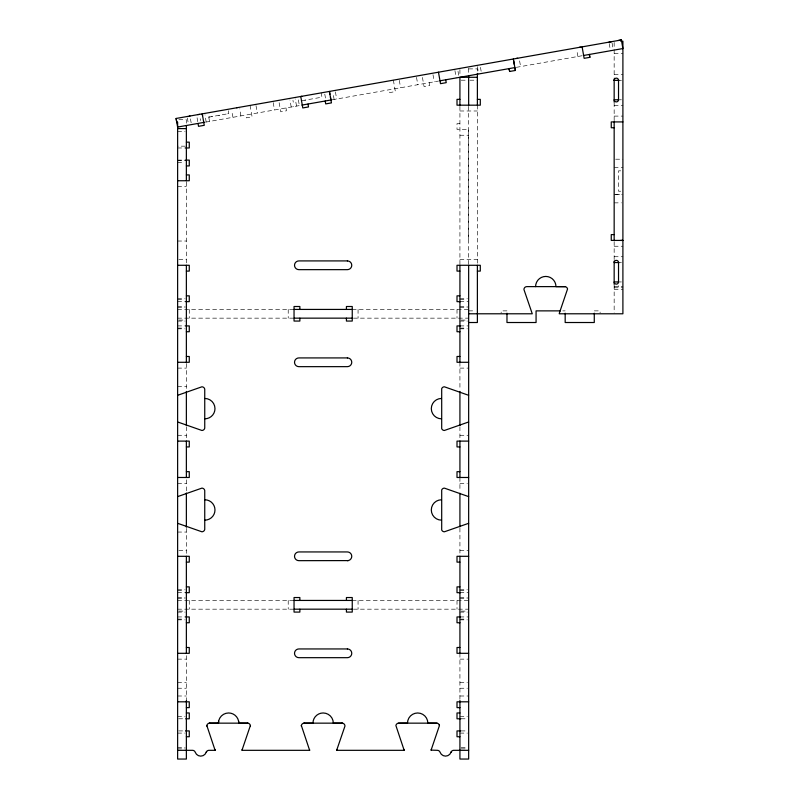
<?xml version="1.0" encoding="UTF-8"?>
<svg xmlns="http://www.w3.org/2000/svg" width="799" height="799" viewBox="0 0 799 799"><rect width="100%" height="100%" fill="white"/><g stroke="black" fill="none" stroke-linecap="round" stroke-linejoin="round"><path stroke-width="0.6" stroke-dasharray="4 3" d="M208.948 117.103L209.907 116.934M218.816 115.366L219.715 115.206M228.684 113.628L227.725 113.798M209.498 121.438L208.529 115.705L208.739 117.143L228.844 113.598L228.344 110.731M301.882 100.714L321.947 97.178L321.188 92.884M232.948 117.303L231.87 111.59M291.226 107.026L289.917 99.875M205.603 122.127L303.36 104.889M332.034 99.835L438.581 81.049M516.304 67.346L582.201 55.72M211.725 116.614L212.494 116.484M304.828 100.205L305.598 100.065M240.869 115.905L239.81 108.714M292.993 106.716L293.523 106.627M206.152 122.027L205.013 114.846M334.122 99.466L333.163 93.723M185.268 146.177L177.628 146.147M614.161 53.403L622.9 53.403M468.653 68.894L477.383 68.894L477.383 73.418M614.161 74.567L622.9 74.567M461.173 80.2L468.653 80.2M469.902 80.2L477.383 80.2M619.984 80.379L621.442 80.379M619.984 99.785L621.442 99.785M614.161 105.608L622.9 105.608M459.924 110.991L477.383 110.991M614.161 116.095L622.9 116.095M178.876 119.72L186.367 119.72L186.367 123.256M459.924 123.605L457.008 123.605L457.008 129.428L468.653 129.428L468.653 241.028M177.628 131.505L185.118 131.505M459.924 135.251L468.653 135.251M177.628 147.975L186.367 147.975M615.62 159.201L622.9 159.201M177.628 160.1L186.367 160.1M177.628 160.459L186.367 160.459M177.628 162.636L184.179 162.636M614.161 167.4L622.9 167.52M620.713 170.836L618.526 170.836L618.526 191.211L620.713 191.211M177.628 186.567L186.367 186.567M614.161 194.537L621.442 194.537M615.62 194.656L622.9 194.656M614.161 202.856L621.442 202.856M177.628 241.028L186.367 241.028M614.161 246.242L622.9 246.242M614.161 256.729L622.9 256.729M178.846 259.465L186.367 259.465M459.924 259.465L477.383 259.465M619.984 262.551L621.442 262.551M619.984 281.947L621.442 281.947M614.161 286.621L622.9 286.621M614.161 287.77L622.9 287.77M614.161 289.538L622.9 289.538M177.628 298.746L185.118 298.746M459.924 298.746L467.405 298.746M177.628 299.475L184.179 299.475M459.924 299.475L466.466 299.475M177.628 301.662L186.367 301.662M459.924 301.662L468.653 301.662M177.628 306.506L185.118 306.506M459.924 306.506L467.405 306.506M177.628 307.485L185.118 307.485M459.924 307.485L467.405 307.485M177.628 309.423L294.042 309.423M352.249 309.423L468.653 309.423M468.653 310.871L474.886 310.871M506.975 310.871L501.153 310.871L501.153 312.818M562.756 310.871L565.173 310.871M594.276 310.871L600.099 310.871L600.099 312.818M177.628 318.152L292.873 318.152M353.408 318.152L468.653 318.152M178.876 320.089L185.118 320.089M461.173 320.089L467.405 320.089M177.628 321.058L185.118 321.058M459.924 321.058L467.405 321.058M177.628 325.912L186.367 325.912M459.924 325.912L468.653 325.912M177.628 328.099L184.179 328.099M459.924 328.099L466.466 328.099M177.628 328.818L185.118 328.818M459.924 328.818L467.405 328.818M177.628 368.109L186.367 368.109M459.924 368.109L468.653 368.109M177.628 386.546L186.367 386.546M177.628 435.285L186.367 435.285M459.924 435.285L468.653 435.285M177.628 483.305L186.367 483.305M459.924 483.305L467.405 483.305M177.628 532.054L186.367 532.054M178.846 550.481L186.367 550.481M459.924 550.481L468.653 550.481M177.628 589.772L185.118 589.772M459.924 589.772L467.405 589.772M177.628 590.501L184.179 590.501M459.924 590.501L466.466 590.501M177.628 592.678L186.367 592.678M459.924 592.678L468.653 592.678M177.628 597.532L185.118 597.532M459.924 597.532L467.405 597.532M177.628 598.501L185.118 598.501M459.924 598.501L467.405 598.501M177.628 600.439L294.042 600.439M352.249 600.439L468.653 600.439M177.628 609.178L292.873 609.178M353.408 609.178L468.653 609.178M178.876 611.115L185.118 611.115M461.173 611.115L467.405 611.115M177.628 612.084L185.118 612.084M459.924 612.084L467.405 612.084M177.628 616.938L186.367 616.938M459.924 616.938L468.653 616.938M177.628 619.115L184.179 619.115M459.924 619.115L466.466 619.115M177.628 619.844L185.118 619.844M459.924 619.844L467.405 619.844M177.628 659.135L186.367 659.135M459.924 659.135L468.653 659.135M177.628 682.416L186.367 682.416M459.924 682.416L467.445 682.416M177.628 688.239L186.367 688.239M459.924 688.239L467.445 688.239M177.628 695.999L186.367 695.999M459.924 695.999L468.653 695.999M177.628 716.613L185.118 716.613M459.924 716.613L467.405 716.613M178.606 718.79L185.248 718.79M461.043 718.79L467.685 718.79M178.606 730.915L185.248 730.915M461.043 730.915L467.685 730.915M177.628 733.102L185.118 733.102M459.924 733.102L467.405 733.102M177.628 747.405L185.148 747.405M461.133 747.405L467.445 747.405M177.628 748.863L185.148 748.863M461.133 748.863L467.445 748.863M612.074 43.066L613.083 48.799M609.208 43.575L610.476 50.736M577.897 56.479L576.888 50.746M519.59 60.854L520.598 66.587M480.459 67.336L481.537 73.468M477.373 66.607L478.681 73.977M458.007 71.291L459.085 77.433M454.921 70.572L456.219 77.932M432.988 74.647L434.247 81.808M429.273 82.647L429.772 85.513L424.039 86.532L422.022 75.106M416.509 77.343L417.807 84.714M399.31 80.369L400.609 87.74M393.358 80.12L395.385 91.585L389.652 92.594L389.143 89.728M335.41 91.855L336.669 99.016M325.473 98.037L324.714 93.733M298.357 99.865L299.375 105.598M296.549 106.097L295.28 98.926M292.953 100.324L293.293 102.232M285.972 107.915L286.471 110.781L280.739 111.8L278.721 100.374M273.208 102.612L274.506 109.982M256.01 105.638L257.308 113.009M250.057 105.388L252.085 116.854L246.352 117.862L245.842 114.996M200.189 118.651L200.529 120.559M197.073 117.723L197.822 122.017M190.462 118.891L191.221 123.186L190.971 121.758M187.346 117.962L188.354 123.695M618.526 285.712L618.526 286.621M614.161 42.427L614.161 77.473M614.161 102.691L614.161 120.749M614.161 241.578L614.161 260.224M614.161 284.863L614.161 312.958M477.383 105.178L477.383 264.119M468.653 68.404L468.653 74.297M468.653 106.337L468.653 264.119M459.924 69.583L459.924 75.476M459.924 106.337L459.924 265.278M459.924 362.287L459.924 390.202M459.924 426.756L459.924 441.108M459.924 477.482L459.924 490.766M459.924 528.089L459.924 556.304M459.924 653.312L459.924 701.812M457.008 309.423L457.008 318.152M457.008 600.439L457.008 609.178M358.062 309.423L358.062 318.152M358.062 600.439L358.062 609.178M288.219 309.423L288.219 318.152M288.219 600.439L288.219 609.178M189.273 309.423L189.273 318.152M189.273 600.439L189.273 609.178M186.367 181.902L186.367 264.119M186.367 363.455L186.367 390.202M186.367 426.756L186.367 439.939M186.367 479.809L186.367 491.834M186.367 528.399L186.367 555.145M186.367 655.639L186.367 701.812"/><path stroke-width="1.2" d="M468.653 750.321L453.782 750.321A2.906 2.906 0 0 0 451.036 752.259A5.823 5.823 0 0 1 440.069 752.259A2.916 2.916 0 0 0 437.323 750.321L431.19 750.111A2.886 2.886 0 0 1 431.31 749.482L439.45 725.542A2.916 2.916 0 0 0 436.594 723.155L398.761 723.155A2.916 2.916 0 0 0 395.895 725.542L404.164 750.321L336.649 750.321L344.968 726.071A2.906 2.906 0 0 0 342.062 723.155M250.387 725.542L242.237 749.482A2.896 2.896 0 0 0 242.117 750.321L309.632 750.321L301.363 725.542A2.906 2.906 0 0 1 304.219 723.155M177.628 750.321L192.499 750.321A2.916 2.916 0 0 1 195.246 752.259A5.823 5.823 0 0 0 206.222 752.259A2.906 2.906 0 0 1 208.958 750.321L215.101 750.321L206.831 725.542M301.313 726.071L301.363 725.542M209.158 723.205L218.427 723.155L218.616 721.167M206.222 752.259L206.631 751.489M451.045 752.259L451.455 751.489M176.859 122.766L176.1 118.462L621.382 39.95L622.9 48.549L583.63 55.471M197.862 114.627L198.372 114.537M516.214 58.497L517.652 58.237M579.245 47.381L580.683 47.131M608.958 42.137L609.677 42.017M610.396 41.888L611.824 41.638M618.276 40.499L621.372 39.95M204.574 122.267L177.618 127.061L176.11 118.462M301.932 105.098L331.415 99.905M439.979 80.799L514.866 67.595L515.375 70.462L509.642 71.471L509.133 68.604L509.642 71.471M589.872 57.328L589.362 54.462L589.872 57.328L584.139 58.337L582.111 46.871M301.293 96.389L301.832 96.299M189.243 116.145L189.962 116.025M198.911 114.447L199.43 114.347M236.684 107.785L237.213 107.685M347.385 560.678A4.375 4.375 0 0 0 351.76 556.304A4.375 4.375 0 0 0 347.385 551.939L298.886 551.939A4.365 4.365 0 0 0 294.521 556.304A4.365 4.365 0 0 0 298.886 560.668L348.184 560.598M303.7 723.205L312.958 723.155A10.187 10.187 0 0 1 323.146 712.968A10.187 10.187 0 0 1 333.323 723.155L342.591 723.205M398.232 723.205L407.49 723.155A10.167 10.167 0 0 1 417.657 712.978A10.167 10.167 0 0 1 427.835 723.155L437.123 723.205M620.713 41.208L622.9 41.208L622.9 313.787L559.28 313.787A2.906 2.906 0 0 1 559.4 312.958L567.55 289.008A2.916 2.916 0 0 0 564.693 286.621L526.861 286.621A2.896 2.896 0 0 0 523.944 289.538L532.264 313.787L468.653 313.787M477.383 77.283L459.924 77.283L459.924 105.308M614.161 80.379L619.255 80.379M459.924 99.356L457.008 99.356L457.008 105.178L480.299 105.178L480.299 99.356L477.383 99.356M619.015 99.785L614.161 99.785A2.187 2.187 0 0 0 616.349 101.902A2.187 2.187 0 0 0 618.526 99.725L618.526 80.319A2.187 2.187 0 0 0 616.349 78.142A2.187 2.187 0 0 0 614.161 80.319M622.9 121.917L611.255 121.917L611.255 127.74L614.161 127.74M177.628 128.599L186.367 128.599M186.367 142.152L189.273 142.152L189.273 147.975L185.777 147.975M185.777 160.1L189.273 160.1L189.273 165.922L186.367 165.922M186.367 174.921L189.273 174.921L189.273 180.744L177.628 180.744M614.161 234.596L611.255 234.596L611.255 240.419L622.9 240.419L620.713 240.419M619.255 262.551L614.161 262.551A2.187 2.187 0 0 1 616.349 260.364A2.187 2.187 0 0 1 618.526 262.551L618.526 281.947A2.187 2.187 0 0 1 616.349 284.134A2.187 2.187 0 0 1 614.161 281.947L619.015 281.947M177.628 265.278L189.273 265.278L189.273 271.101L186.367 271.101M459.924 271.101L457.008 271.101L457.008 265.278L480.299 265.278L480.299 271.101L477.383 271.101M186.367 295.84L189.273 295.84L189.273 301.662L185.777 301.662M459.924 295.84L457.008 295.84L457.008 301.662L460.504 301.662M294.042 309.423L352.249 309.423M560.329 310.871L536.069 310.871L536.069 322.516L506.975 322.516L506.975 313.208M294.042 318.152L352.249 318.152M468.653 322.516L477.383 322.516L477.383 265.278M185.777 325.912L189.273 325.912L189.273 331.735L186.367 331.735M460.504 325.912L457.008 325.912L457.008 331.735L459.924 331.735M186.367 356.474L189.273 356.474L189.273 362.287L177.628 362.287M459.924 356.474L457.008 356.474L457.008 362.287L468.653 362.287M177.628 441.108L189.273 441.108L189.273 446.931L186.367 446.931M468.653 441.108L457.008 441.108L457.008 446.931L459.924 446.931M186.367 471.67L189.273 471.67L189.273 477.482L177.628 477.482M459.924 471.67L457.008 471.67L457.008 477.482L468.653 477.482M177.628 556.304L189.273 556.304L189.273 562.126L186.367 562.126M468.653 556.304L457.008 556.304L457.008 562.126L459.924 562.126M186.367 586.865L189.273 586.865L189.273 592.678L185.777 592.678M459.924 586.865L457.008 586.865L457.008 592.678L460.504 592.678M294.042 600.439L352.249 600.439M294.042 609.178L352.249 609.178M185.777 616.938L189.273 616.938L189.273 622.751L186.367 622.751M460.504 616.938L457.008 616.938L457.008 622.751L459.924 622.751M186.367 647.49L189.273 647.49L189.273 653.312L177.628 653.312M459.924 647.49L457.008 647.49L457.008 653.312L468.653 653.312M177.628 701.812L189.273 701.812L189.273 707.634L186.367 707.634M468.653 701.812L457.008 701.812L457.008 707.634L459.924 707.634M186.367 712.968L189.273 712.968L189.273 718.79L185.777 718.79M459.924 712.968L457.008 712.968L457.008 718.79L460.753 718.79M209.688 723.155L247.53 723.155M304.229 723.155L342.062 723.155M185.528 730.915L189.273 730.915L189.273 736.738L186.367 736.738M460.504 730.915L457.008 730.915L457.008 736.738L459.924 736.738M565.223 286.671L555.964 286.621A10.187 10.187 0 0 0 545.777 276.434A10.187 10.187 0 0 0 535.59 286.621M218.427 723.155A10.187 10.187 0 0 1 228.604 712.968A10.187 10.187 0 0 1 238.791 723.155L248.06 723.205M439.3 724.993L439.45 725.542M404.044 749.482L404.164 750.111M325.203 101.044L325.712 103.9L331.445 102.891L329.418 91.426L329.927 94.292M513.657 60.714L515.375 70.462M513.348 58.996L514.366 64.729M445.712 79.79L446.222 82.657L440.489 83.665L438.471 72.2M330.436 97.158L330.936 100.025M308.014 104.07L308.514 106.936L302.781 107.945L300.764 96.479M202.556 115.575L202.247 113.858L204.274 125.313L198.542 126.332L198.032 123.465M238.601 721.167L238.791 723.155M614.161 78.931L614.161 102.112M614.161 121.917L614.161 240.419M614.161 261.093L614.161 284.284M594.276 313.208L594.276 322.516L565.173 322.516L565.173 313.208M477.383 73.418L477.383 105.178M468.653 75.476L468.653 105.178M468.653 265.278L468.653 759.05L459.924 759.05L459.924 700.523M459.924 265.278L459.924 362.287M459.924 391.42L459.924 425.537M459.924 441.108L459.924 477.482M459.924 493.263L459.924 526.851M459.924 556.304L459.924 653.312M346.426 309.423L346.426 306.506L352.249 306.506L352.249 321.058L346.426 321.058L346.426 318.152M346.426 600.439L346.426 597.532L352.249 597.532L352.249 612.084L346.426 612.084L346.426 609.178M299.865 309.423L299.865 306.506L294.042 306.506L294.042 321.058L299.865 321.058L299.865 318.152M299.865 600.439L299.865 597.532L294.042 597.532L294.042 612.084L299.865 612.084L299.865 609.178M186.367 125.523L186.367 180.744M186.367 265.278L186.367 362.287M186.367 391.42L186.367 425.537M186.367 441.108L186.367 477.482M186.367 493.053L186.367 527.18M186.367 556.304L186.367 653.312M186.367 700.523L186.367 759.05L177.628 759.05L177.628 122.077M214.981 749.482A2.896 2.896 0 0 1 215.101 750.321M242.117 750.321A2.886 2.886 0 0 1 242.237 749.482M247.53 723.155A2.906 2.906 0 0 1 250.437 726.071M309.513 749.482A2.896 2.896 0 0 1 309.632 750.321M431.18 750.321A2.896 2.896 0 0 1 431.31 749.482M206.781 726.071A2.906 2.906 0 0 1 209.688 723.155M177.628 395.125A2.926 2.926 0 0 0 178.467 395.006L201.887 386.806A2.916 2.916 0 0 1 204.744 389.183L204.744 428.084A2.916 2.916 0 0 1 201.887 430.461L178.467 422.262A2.926 2.926 0 0 0 177.628 422.142M177.628 496.449A2.926 2.926 0 0 0 178.467 496.329L201.887 488.129A2.916 2.916 0 0 1 204.744 490.516L204.744 529.407A2.916 2.916 0 0 1 201.887 531.784L178.467 523.595A2.926 2.926 0 0 0 177.628 523.465M336.649 750.321A2.896 2.896 0 0 1 336.769 749.482M204.794 398.451A10.187 10.187 0 0 1 214.981 408.629A10.187 10.187 0 0 1 204.794 418.816M204.794 499.774A10.187 10.187 0 0 1 214.981 509.962A10.187 10.187 0 0 1 204.794 520.149M468.653 523.465A2.906 2.906 0 0 0 467.824 523.595L444.404 531.784A2.916 2.916 0 0 1 441.697 529.947L441.697 489.977A2.916 2.916 0 0 1 444.404 488.129L467.824 496.329A2.906 2.906 0 0 0 468.653 496.449M468.653 422.142A2.906 2.906 0 0 0 467.824 422.262L444.404 430.461A2.916 2.916 0 0 1 441.697 428.624L441.697 388.644A2.916 2.916 0 0 1 444.404 386.806L467.824 395.006A2.906 2.906 0 0 0 468.653 395.125M441.487 520.149A10.177 10.177 0 0 1 431.31 509.962A10.177 10.177 0 0 1 441.487 499.784M441.487 418.816A10.187 10.187 0 0 1 431.31 408.639A10.187 10.187 0 0 1 441.487 398.451M347.395 260.913L298.886 260.913A4.365 4.365 0 0 0 294.521 265.278A4.365 4.365 0 0 0 298.886 269.653L347.395 269.653A4.375 4.375 0 0 0 351.76 265.278A4.375 4.375 0 0 0 347.385 260.913M347.395 357.922L298.886 357.922A4.365 4.365 0 0 0 294.521 362.287A4.365 4.365 0 0 0 298.886 366.661L347.395 366.651A4.375 4.375 0 0 0 351.76 362.287A4.375 4.375 0 0 0 347.385 357.922M347.395 648.948L298.886 648.948A4.365 4.365 0 0 0 294.521 653.312A4.365 4.365 0 0 0 298.886 657.677L347.395 657.677A4.375 4.375 0 0 0 351.76 653.312A4.375 4.375 0 0 0 347.385 648.938"/></g></svg>
